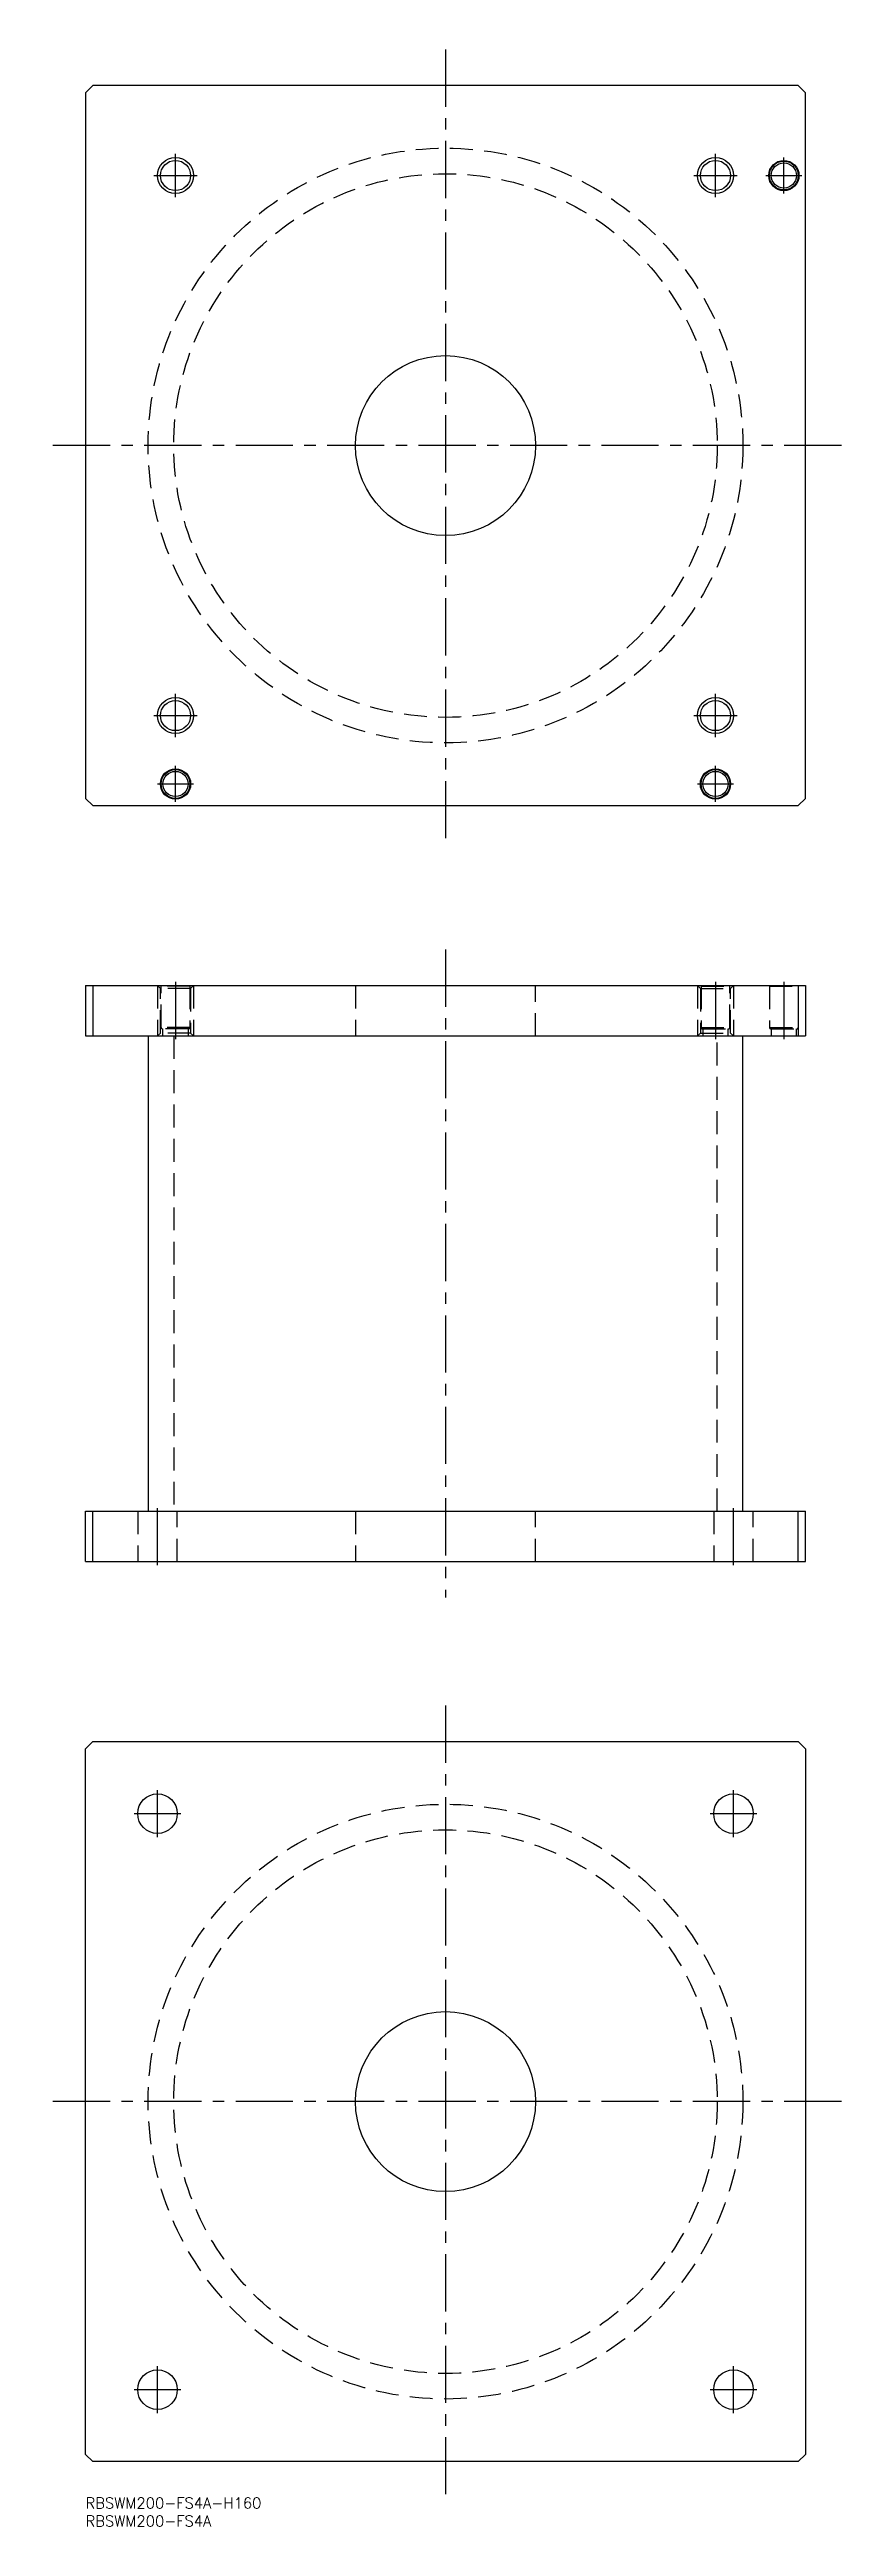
# Model space of a CAD drawing. Extents: x -10 to 210, y -8 to 680.
import ezdxf

# ---------------------------------------------------------------- set-up
doc = ezdxf.new("R2010")
doc.units = 0
doc.header["$LTSCALE"] = 0.5
doc.linetypes.add('CENTER', pattern=[50.8, 31.75, -6.35, 6.35, -6.35])
doc.linetypes.add('DASHED', pattern=[19.05, 12.7, -6.35])
for name, color, linetype in [('MSM_CENTER', 1, 'CENTER'), ('MSM_CONTINUOUS', 7, 'CONTINUOUS'), ('MSM_DASHED', 4, 'DASHED'), ('MSM_NARROW', 5, 'CONTINUOUS'), ('MSM_PART_NUMBER', 7, 'CONTINUOUS')]:
    doc.layers.add(name, color=color, linetype=linetype)
doc.styles.get("Standard").update_dxf_attribs({"font": 'txt.shx', "height": 3, "bigfont": 'bigfont.shx'})

msp = doc.modelspace()

# ---------------------------------------------------------------- linework, layer by layer
at = {"layer": 'MSM_CENTER'}
for p, q in [((100, 680), (100, 460)), ((25, 639), (25, 651)), ((175, 639), (175, 651)), ((194, 640), (194, 650)), ((19, 645), (31, 645)), ((169, 645), (181, 645)), ((189, 645), (199, 645)), ((210, 570), (-10, 570)), ((25, 489), (25, 501)), ((175, 489), (175, 501)), ((19, 495), (31, 495)), ((169, 495), (181, 495)), ((20, 476), (30, 476)), ((25, 471), (25, 481)), ((170, 476), (180, 476)), ((175, 471), (175, 481)), ((100, 430), (100, 250)), ((25, 421), (25, 405)), ((175, 421), (175, 405)), ((194, 421), (194, 405)), ((20, 259), (20, 275)), ((180, 259), (180, 275)), ((100, 220), (100, 0)), ((20, 183.5), (20, 196.5)), ((180, 183.5), (180, 196.5)), ((13.5, 190), (26.5, 190)), ((173.5, 190), (186.5, 190)), ((210, 110), (-10, 110)), ((20, 23.5), (20, 36.5)), ((180, 23.5), (180, 36.5)), ((13.5, 30), (26.5, 30)), ((173.5, 30), (186.5, 30))]:
    msp.add_line(p, q, dxfattribs=at)
at = {"layer": 'MSM_CONTINUOUS'}
for p, q in [((2, 670), (0, 668)), ((0, 668), (0, 472)), ((198, 670), (2, 670)), ((200, 668), (198, 670)), ((200, 472), (200, 668)), ((0, 472), (2, 470)), ((2, 470), (198, 470)), ((198, 470), (200, 472)), ((0, 420), (200, 420)), ((0, 420), (0, 406)), ((2, 420), (2, 406)), ((198, 420), (198, 406)), ((200, 420), (200, 406)), ((0, 406), (200, 406)), ((17.4, 406), (17.4, 274)), ((182.6, 274), (182.6, 406)), ((0, 260), (0, 274)), ((0, 274), (200, 274)), ((2, 260), (2, 274)), ((198, 260), (198, 274)), ((200, 260), (200, 274)), ((0, 260), (200, 260)), ((0, 208), (2, 210)), ((0, 12), (0, 208)), ((2, 210), (198, 210)), ((198, 210), (200, 208)), ((200, 208), (200, 12)), ((2, 10), (0, 12)), ((198, 10), (2, 10)), ((200, 12), (198, 10))]:
    msp.add_line(p, q, dxfattribs=at)
for centre, radius in [((25, 645), 4.188), ((175, 645), 4.188), ((194, 645), 4.2), ((194, 645), 4), ((194, 645), 3.5), ((100, 570), 25), ((25, 495), 4.188), ((175, 495), 4.188), ((25, 476), 4.2), ((25, 476), 4), ((25, 476), 3.5), ((175, 476), 4.2), ((175, 476), 4), ((175, 476), 3.5), ((20, 190), 5.5), ((180, 190), 5.5), ((100, 110), 25), ((20, 30), 5.5), ((180, 30), 5.5)]:
    msp.add_circle(centre, radius, dxfattribs=at)
at = {"layer": 'MSM_DASHED'}
for p, q in [((20.812, 419.188), (20, 420)), ((20, 420), (20, 406)), ((21, 419.8), (20.8, 420)), ((29, 419.8), (21, 419.8)), ((21, 408.4), (21, 419.8)), ((29.2, 420), (29, 419.8)), ((29, 419.8), (29, 408.4)), ((30, 420), (29.188, 419.188)), ((30, 420), (30, 406)), ((75, 420), (75, 406)), ((125, 406), (125, 420)), ((170, 420), (170.812, 419.188)), ((170, 420), (170, 406)), ((170.8, 420), (171, 419.8)), ((171, 419.8), (179, 419.8)), ((171, 419.8), (171, 408.4)), ((179, 419.8), (179.2, 420)), ((179, 408.4), (179, 419.8)), ((179.188, 419.188), (180, 420)), ((180, 420), (180, 406)), ((189.8, 420), (190, 419.8)), ((190, 419.8), (198, 419.8)), ((190, 419.8), (190, 408.4)), ((198, 419.8), (198.2, 420)), ((29.188, 419.188), (20.812, 419.188)), ((20.812, 406.812), (20.812, 419.188)), ((29.188, 419.188), (29.188, 406.812)), ((170.812, 419.188), (179.188, 419.188)), ((170.812, 419.188), (170.812, 406.812)), ((179.188, 406.812), (179.188, 419.188)), ((20, 406), (20.812, 406.812)), ((29.188, 406.812), (20.812, 406.812)), ((28.993, 408.4), (21.007, 408.4)), ((28.6, 408), (21.4, 408)), ((21.5, 406), (21.5, 408)), ((24.5, 406), (24.5, 274)), ((28.5, 408), (28.5, 406)), ((29.188, 406.812), (30, 406)), ((170.812, 406.812), (170, 406)), ((170.812, 406.812), (179.188, 406.812)), ((171.007, 408.4), (178.993, 408.4)), ((171.4, 408), (178.6, 408)), ((171.5, 408), (171.5, 406)), ((175.5, 274), (175.5, 406)), ((178.5, 406), (178.5, 408)), ((180, 406), (179.188, 406.812)), ((190.007, 408.4), (197.993, 408.4)), ((190.4, 408), (197.6, 408)), ((190.5, 408), (190.5, 406)), ((197.5, 406), (197.5, 408)), ((14.5, 274), (14.5, 260)), ((25.5, 260), (25.5, 274)), ((75, 274), (75, 260)), ((125, 260), (125, 274)), ((174.5, 274), (174.5, 260)), ((185.5, 260), (185.5, 274))]:
    msp.add_line(p, q, dxfattribs=at)
for centre, radius in [((100, 570), 82.6), ((100, 570), 75.5), ((100, 110), 82.6), ((100, 110), 75.5)]:
    msp.add_circle(centre, radius, dxfattribs=at)
for centre, start, end in [((21.4, 408.4), 180, 270), ((28.6, 408.4), 270, 0), ((171.4, 408.4), 180, 270), ((178.6, 408.4), 270, 0), ((190.4, 408.4), 180, 270), ((197.6, 408.4), 270, 0)]:
    msp.add_arc(centre, 0.4, start, end, dxfattribs=at)
at = {"layer": 'MSM_NARROW'}
for centre in [(25, 645), (175, 645), (25, 495), (175, 495)]:
    msp.add_circle(centre, 5, dxfattribs=at)

# ---------------------------------------------------------------- texts
at = {"layer": 'MSM_PART_NUMBER'}
for s, p in [('RBSWM200-FS4A-H160', (0, -3)), ('RBSWM200-FS4A', (0, -8))]:
    msp.add_text(s, height=3, dxfattribs=at).set_placement(p)

doc.saveas('drawing.dxf')
